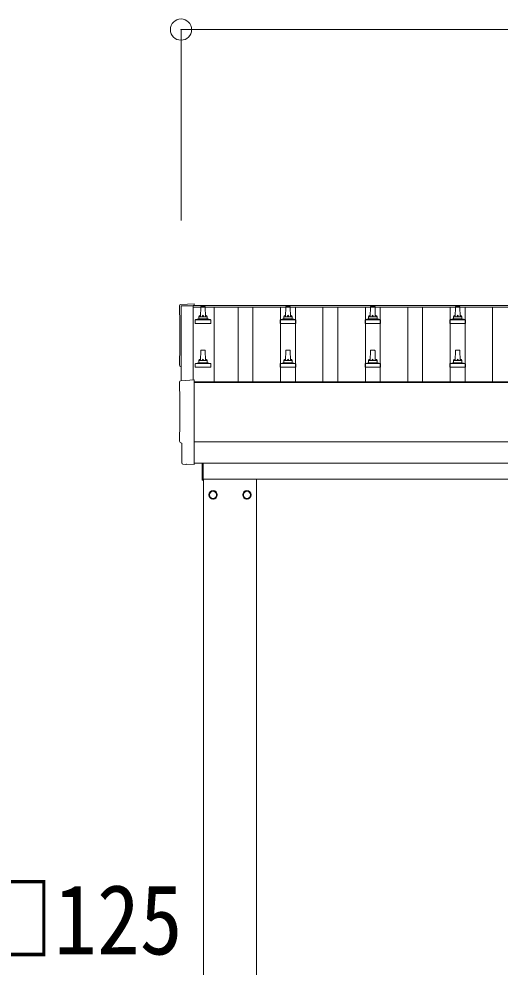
# Model space of a CAD drawing. Units: millimetres at full size, sheet at 1:50; details may follow other scales. Extents: x -14053 to 14053, y -9700 to 9700.
# Drawn here: x -8882 to -7748, y -3135 to -902 of the extents above; entities that cross this region are included whole.
import ezdxf
from ezdxf.enums import TextEntityAlignment as Align

# ---------------------------------------------------------------- set-up
doc = ezdxf.new("R2010")
doc.units = ezdxf.units.MM
doc.header["$LTSCALE"] = 50
doc.header["$PDMODE"] = 32
doc.header["$PDSIZE"] = 50
for name, color, linetype, lineweight in [('0-2_TEXT1', 4, 'Continuous', 9), ('0-5_ELV2', 5, 'Continuous', 5), ('0-8_TABLE1', 6, 'Continuous', 9)]:
    doc.layers.add(name, color=color, linetype=linetype, lineweight=lineweight)
doc.styles.add('ＭＳ ゴシック', font='')
doc.styles.get('ＭＳ ゴシック').set_extended_font_data('MS Gothic')

msp = doc.modelspace()

# ---------------------------------------------------------------- linework, layer by layer
at = {"layer": '0-2_TEXT1'}
for p, q in [((-8470.7, -1577.16), (-8470.7, -1752.65)), ((-8470.7, -1577.16), (-3024.7, -1577.16)), ((-8470.7, -1580.75), (-3024.7, -1580.75)), ((-8500.27, -1754.19), (-8468.7, -1752.54)), ((-8468.7, -1752.54), (-8468.7, -1951.4)), ((-8468.7, -1756.77), (-3026.7, -1756.77)), ((-8468.7, -1758.66), (-3026.7, -1758.66)), ((-3026.7, -1898.55), (-8468.7, -1898.55)), ((-8488.34, -1951.4), (-8495.25, -1951.04)), ((-8468.7, -1948.37), (-3026.7, -1948.37)), ((-8449.7, -1988.77), (-8449.7, -1948.47)), ((-8447.7, -1948.47), (-8447.7, -1988.77)), ((-8447.7, -1986.27), (-3151.7, -1986.27)), ((-8446.7, -4841.27), (-8446.7, -1986.27)), ((-8321.7, -1986.27), (-8321.7, -4841.27)), ((-8447.7, -1988.77), (-8449.7, -1988.77)), ((-8415.61, -2023.02), (-8415.71, -2023.02)), ((-8415.61, -2023.52), (-8415.71, -2023.52)), ((-8352.8, -2023.02), (-8352.7, -2023.02)), ((-8352.8, -2023.52), (-8352.7, -2023.52))]:
    msp.add_line(p, q, dxfattribs=at)
for points in [[(-8500.27, -1574.76), (-8468.7, -1573.11), (-8468.7, -1577.16)], [(-8499.7, -1754.16), (-8499.7, -1578.13), (-8470.7, -1578.13)], [(-8498.09, -1948.05), (-8498.09, -1901.02), (-8498.69, -1901.02)], [(-8487.59, -1951.12), (-8486.93, -1950.49), (-8468.7, -1951.4)]]:
    msp.add_lwpolyline(points, dxfattribs=at)
for points in [[(-8424.2, -2013.46), (-8432.7, -2018.37), (-8432.7, -2028.18), (-8424.2, -2033.09), (-8415.7, -2028.18), (-8415.7, -2018.37)], [(-8344.2, -2013.46), (-8335.7, -2018.37), (-8335.7, -2028.18), (-8344.2, -2033.09), (-8352.7, -2028.18), (-8352.7, -2018.37)]]:
    msp.add_lwpolyline(points, close=True, dxfattribs=at)
for centre, radius in [((-8424.2, -2023.27), 10), ((-8424.2, -2023.27), 8.5), ((-8344.2, -2023.27), 10), ((-8344.2, -2023.27), 8.5)]:
    msp.add_circle(centre, radius, dxfattribs=at)
for centre, start, end in [((-8424.2, -2023.27), 171.25399, 188.74601), ((-8424.2, -2023.27), 111.25399, 128.74601), ((-8424.2, -2023.27), 231.25399, 248.74601), ((-8424.2, -2023.27), 51.25399, 68.74601), ((-8424.2, -2023.27), 291.25399, 308.74601), ((-8424.2, -2023.27), 1.66581, 8.74601), ((-8424.2, -2023.27), 351.25399, 358.33419), ((-8344.2, -2023.27), 171.25399, 178.33419), ((-8344.2, -2023.27), 181.66581, 188.74601), ((-8344.2, -2023.27), 111.25399, 128.74601), ((-8344.2, -2023.27), 231.25399, 248.74601), ((-8344.2, -2023.27), 51.25399, 68.74601), ((-8344.2, -2023.27), 291.25399, 308.74601), ((-8344.2, -2023.27), 351.25399, 8.74601)]:
    msp.add_arc(centre, 8.6, start, end, dxfattribs=at)
for centre, major_axis, ratio, start_param, end_param in [((-8500.12, -1577.76), (-3, 0), 0.99863, 4.7647489, 6.2979817), ((-13265.98, -1648.18), (4763.38, 0), 0.99863, 6.2686928, 6.2979817), ((-8498.69, -1717.18), (-4.41, 0), 0.99863, 6.2686928, 7.6252171), ((-8500.12, -1757.19), (-3, 0), 0.99863, 4.7647489, 6.2979817), ((-13265.98, -1827.62), (4763.38, 0), 0.99863, 6.2686928, 6.2979817), ((-8498.69, -1896.62), (-4.41, 0), 0.99863, 6.2686928, 7.8539816), ((-8495.09, -1948.04), (-2.18, -2.07), 0.9974, 5.5252311, 7.0411395), ((-8488.28, -1950.4), (-0.727, -0.69), 0.9974, 0.7579542, 1.5707963)]:
    msp.add_ellipse(centre, major_axis=major_axis, ratio=ratio, start_param=start_param, end_param=end_param, dxfattribs=at)
at = {"layer": '0-5_ELV2'}
for p, q in [((-8453.7, -1603.68), (-8452.98, -1580.16)), ((-8451.98, -1579.18), (-8443.43, -1579.18)), ((-8442.43, -1580.16), (-8441.7, -1603.68)), ((-8253.7, -1603.68), (-8252.98, -1580.16)), ((-8251.98, -1579.18), (-8243.43, -1579.18)), ((-8242.43, -1580.16), (-8241.7, -1603.68)), ((-8053.7, -1603.68), (-8052.98, -1580.16)), ((-8051.98, -1579.18), (-8043.43, -1579.18)), ((-8042.43, -1580.16), (-8041.7, -1603.68)), ((-7853.7, -1603.68), (-7852.98, -1580.16)), ((-7851.98, -1579.18), (-7843.43, -1579.18)), ((-7842.43, -1580.16), (-7841.7, -1603.68)), ((-8457.7, -1607.89), (-8457.7, -1603.68)), ((-8456.7, -1603.68), (-8438.7, -1603.68)), ((-8437.7, -1607.89), (-8437.7, -1603.68)), ((-8257.7, -1607.89), (-8257.7, -1603.68)), ((-8256.7, -1603.68), (-8238.7, -1603.68)), ((-8237.7, -1607.89), (-8237.7, -1603.68)), ((-8057.7, -1607.89), (-8057.7, -1603.68)), ((-8056.7, -1603.68), (-8038.7, -1603.68)), ((-8037.7, -1607.89), (-8037.7, -1603.68)), ((-7857.7, -1607.89), (-7857.7, -1603.68)), ((-7856.7, -1603.68), (-7838.7, -1603.68)), ((-7837.7, -1607.89), (-7837.7, -1603.68)), ((-8465.95, -1619.18), (-8465.95, -1611.47)), ((-8429.45, -1619.18), (-8465.95, -1619.18)), ((-8465.57, -1610.68), (-8429.84, -1610.68)), ((-8465.19, -1610.49), (-8458.47, -1608.87)), ((-8458.09, -1608.68), (-8437.32, -1608.68)), ((-8430.22, -1610.49), (-8436.94, -1608.87)), ((-8429.45, -1619.18), (-8429.45, -1611.47)), ((-8265.95, -1619.18), (-8265.95, -1611.47)), ((-8229.45, -1619.18), (-8265.95, -1619.18)), ((-8265.57, -1610.68), (-8229.84, -1610.68)), ((-8265.19, -1610.49), (-8258.47, -1608.87)), ((-8258.09, -1608.68), (-8237.32, -1608.68)), ((-8230.22, -1610.49), (-8236.94, -1608.87)), ((-8229.45, -1619.18), (-8229.45, -1611.47)), ((-8065.95, -1619.18), (-8065.95, -1611.47)), ((-8029.45, -1619.18), (-8065.95, -1619.18)), ((-8065.57, -1610.68), (-8029.84, -1610.68)), ((-8065.19, -1610.49), (-8058.47, -1608.87)), ((-8058.09, -1608.68), (-8037.32, -1608.68)), ((-8030.22, -1610.49), (-8036.94, -1608.87)), ((-8029.45, -1619.18), (-8029.45, -1611.47)), ((-7865.95, -1619.18), (-7865.95, -1611.47)), ((-7829.45, -1619.18), (-7865.95, -1619.18)), ((-7865.57, -1610.68), (-7829.84, -1610.68)), ((-7865.19, -1610.49), (-7858.47, -1608.87)), ((-7858.09, -1608.68), (-7837.32, -1608.68)), ((-7830.22, -1610.49), (-7836.94, -1608.87)), ((-7829.45, -1619.18), (-7829.45, -1611.47)), ((-8453.7, -1707.01), (-8452.98, -1683.49)), ((-8451.98, -1682.51), (-8443.43, -1682.51)), ((-8442.43, -1683.49), (-8441.7, -1707.01)), ((-8253.7, -1707.01), (-8252.98, -1683.49)), ((-8251.98, -1682.51), (-8243.43, -1682.51)), ((-8242.43, -1683.49), (-8241.7, -1707.01)), ((-8053.7, -1707.01), (-8052.98, -1683.49)), ((-8051.98, -1682.51), (-8043.43, -1682.51)), ((-8042.43, -1683.49), (-8041.7, -1707.01)), ((-7853.7, -1707.01), (-7852.98, -1683.49)), ((-7851.98, -1682.51), (-7843.43, -1682.51)), ((-7842.43, -1683.49), (-7841.7, -1707.01)), ((-8465.95, -1722.51), (-8465.95, -1714.8)), ((-8465.57, -1714.01), (-8429.84, -1714.01)), ((-8465.19, -1713.83), (-8458.47, -1712.2)), ((-8458.09, -1712.01), (-8437.32, -1712.01)), ((-8457.7, -1711.23), (-8457.7, -1707.01)), ((-8456.7, -1707.01), (-8438.7, -1707.01)), ((-8437.7, -1711.23), (-8437.7, -1707.01)), ((-8430.22, -1713.83), (-8436.94, -1712.2)), ((-8429.45, -1722.51), (-8429.45, -1714.8)), ((-8265.95, -1722.51), (-8265.95, -1714.8)), ((-8265.57, -1714.01), (-8229.84, -1714.01)), ((-8265.19, -1713.83), (-8258.47, -1712.2)), ((-8258.09, -1712.01), (-8237.32, -1712.01)), ((-8257.7, -1711.23), (-8257.7, -1707.01)), ((-8256.7, -1707.01), (-8238.7, -1707.01)), ((-8237.7, -1711.23), (-8237.7, -1707.01)), ((-8230.22, -1713.83), (-8236.94, -1712.2)), ((-8229.45, -1722.51), (-8229.45, -1714.8)), ((-8065.95, -1722.51), (-8065.95, -1714.8)), ((-8065.57, -1714.01), (-8029.84, -1714.01)), ((-8065.19, -1713.83), (-8058.47, -1712.2)), ((-8058.09, -1712.01), (-8037.32, -1712.01)), ((-8057.7, -1711.23), (-8057.7, -1707.01)), ((-8056.7, -1707.01), (-8038.7, -1707.01)), ((-8037.7, -1711.23), (-8037.7, -1707.01)), ((-8030.22, -1713.83), (-8036.94, -1712.2)), ((-8029.45, -1722.51), (-8029.45, -1714.8)), ((-7865.95, -1722.51), (-7865.95, -1714.8)), ((-7865.57, -1714.01), (-7829.84, -1714.01)), ((-7865.19, -1713.83), (-7858.47, -1712.2)), ((-7858.09, -1712.01), (-7837.32, -1712.01)), ((-7857.7, -1711.23), (-7857.7, -1707.01)), ((-7856.7, -1707.01), (-7838.7, -1707.01)), ((-7837.7, -1711.23), (-7837.7, -1707.01)), ((-7830.22, -1713.83), (-7836.94, -1712.2)), ((-7829.45, -1722.51), (-7829.45, -1714.8)), ((-8429.45, -1722.51), (-8465.95, -1722.51)), ((-8229.45, -1722.51), (-8265.95, -1722.51)), ((-8029.45, -1722.51), (-8065.95, -1722.51)), ((-7829.45, -1722.51), (-7865.95, -1722.51))]:
    msp.add_line(p, q, dxfattribs=at)
at = {"layer": '0-5_ELV2', "color": 4, "lineweight": 9}
for p, q in [((-8421.2, -1580.75), (-8421.2, -1756.77)), ((-8365.2, -1756.77), (-8365.2, -1580.75)), ((-8330.2, -1756.77), (-8330.2, -1580.75)), ((-8265.2, -1756.77), (-8265.2, -1580.75)), ((-8230.2, -1756.77), (-8230.2, -1580.75)), ((-8165.2, -1756.77), (-8165.2, -1580.75)), ((-8130.2, -1756.77), (-8130.2, -1580.75)), ((-8065.2, -1756.77), (-8065.2, -1580.75)), ((-8030.2, -1756.77), (-8030.2, -1580.75)), ((-7965.2, -1756.77), (-7965.2, -1580.75)), ((-7930.2, -1756.77), (-7930.2, -1580.75)), ((-7865.2, -1756.77), (-7865.2, -1580.75)), ((-7830.2, -1756.77), (-7830.2, -1580.75)), ((-7765.2, -1756.77), (-7765.2, -1580.75))]:
    msp.add_line(p, q, dxfattribs=at)
at = {"layer": '0-5_ELV2'}
for centre, radius, start, end in [((-8451.98, -1580.18), 1, 90, 178.60509), ((-8443.43, -1580.18), 1, 1.39491, 90), ((-8251.98, -1580.18), 1, 90, 178.60509), ((-8243.43, -1580.18), 1, 1.39491, 90), ((-8051.98, -1580.18), 1, 90, 178.60509), ((-8043.43, -1580.18), 1, 1.39491, 90), ((-7851.98, -1580.18), 1, 90, 178.60509), ((-7843.43, -1580.18), 1, 1.39491, 90), ((-8458.7, -1607.89), 1, 283.62699, 0), ((-8453.62, -1604.31), 4.13, 90, 171.17633), ((-8456.7, -1604.68), 1, 90, 180), ((-8444.37, -1603.68), 4.83, 133.60282, 180), ((-8451.04, -1603.68), 4.83, 0, 46.39718), ((-8441.79, -1604.31), 4.13, 8.82367, 90), ((-8438.7, -1604.68), 1, 0, 90), ((-8436.7, -1607.89), 1, 180, 256.37301), ((-8258.7, -1607.89), 1, 283.62699, 0), ((-8253.62, -1604.31), 4.13, 90, 171.17633), ((-8256.7, -1604.68), 1, 90, 180), ((-8244.37, -1603.68), 4.83, 133.60282, 180), ((-8251.04, -1603.68), 4.83, 0, 46.39718), ((-8241.79, -1604.31), 4.13, 8.82367, 90), ((-8238.7, -1604.68), 1, 0, 90), ((-8236.7, -1607.89), 1, 180, 256.37301), ((-8058.7, -1607.89), 1, 283.62699, 0), ((-8053.62, -1604.31), 4.13, 90, 171.17633), ((-8056.7, -1604.68), 1, 90, 180), ((-8044.37, -1603.68), 4.83, 133.60282, 180), ((-8051.04, -1603.68), 4.83, 0, 46.39718), ((-8041.79, -1604.31), 4.13, 8.82367, 90), ((-8038.7, -1604.68), 1, 0, 90), ((-8036.7, -1607.89), 1, 180, 256.37301), ((-7858.7, -1607.89), 1, 283.62699, 0), ((-7853.62, -1604.31), 4.13, 90, 171.17633), ((-7856.7, -1604.68), 1, 90, 180), ((-7844.37, -1603.68), 4.83, 133.60282, 180), ((-7851.04, -1603.68), 4.83, 0, 46.39718), ((-7841.79, -1604.31), 4.13, 8.82367, 90), ((-7838.7, -1604.68), 1, 0, 90), ((-7836.7, -1607.89), 1, 180, 256.37301), ((-8464.95, -1611.47), 1, 103.62699, 180), ((-8430.45, -1611.47), 1, 0, 76.37301), ((-8264.95, -1611.47), 1, 103.62699, 180), ((-8230.45, -1611.47), 1, 0, 76.37301), ((-8064.95, -1611.47), 1, 103.62699, 180), ((-8030.45, -1611.47), 1, 0, 76.37301), ((-7864.95, -1611.47), 1, 103.62699, 180), ((-7830.45, -1611.47), 1, 0, 76.37301), ((-8451.98, -1683.51), 1, 90, 178.60509), ((-8443.43, -1683.51), 1, 1.39491, 90), ((-8251.98, -1683.51), 1, 90, 178.60509), ((-8243.43, -1683.51), 1, 1.39491, 90), ((-8051.98, -1683.51), 1, 90, 178.60509), ((-8043.43, -1683.51), 1, 1.39491, 90), ((-7851.98, -1683.51), 1, 90, 178.60509), ((-7843.43, -1683.51), 1, 1.39491, 90), ((-8464.95, -1714.8), 1, 103.62699, 180), ((-8458.7, -1711.23), 1, 283.62699, 0), ((-8453.62, -1707.65), 4.13, 90, 171.17633), ((-8456.7, -1708.01), 1, 90, 180), ((-8444.37, -1707.01), 4.83, 133.60282, 180), ((-8451.04, -1707.01), 4.83, 0, 46.39718), ((-8441.79, -1707.65), 4.13, 8.82367, 90), ((-8438.7, -1708.01), 1, 0, 90), ((-8436.7, -1711.23), 1, 180, 256.37301), ((-8430.45, -1714.8), 1, 0, 76.37301), ((-8264.95, -1714.8), 1, 103.62699, 180), ((-8258.7, -1711.23), 1, 283.62699, 0), ((-8253.62, -1707.65), 4.13, 90, 171.17633), ((-8256.7, -1708.01), 1, 90, 180), ((-8244.37, -1707.01), 4.83, 133.60282, 180), ((-8251.04, -1707.01), 4.83, 0, 46.39718), ((-8241.79, -1707.65), 4.13, 8.82367, 90), ((-8238.7, -1708.01), 1, 0, 90), ((-8236.7, -1711.23), 1, 180, 256.37301), ((-8230.45, -1714.8), 1, 0, 76.37301), ((-8064.95, -1714.8), 1, 103.62699, 180), ((-8058.7, -1711.23), 1, 283.62699, 0), ((-8053.62, -1707.65), 4.13, 90, 171.17633), ((-8056.7, -1708.01), 1, 90, 180), ((-8044.37, -1707.01), 4.83, 133.60282, 180), ((-8051.04, -1707.01), 4.83, 0, 46.39718), ((-8041.79, -1707.65), 4.13, 8.82367, 90), ((-8038.7, -1708.01), 1, 0, 90), ((-8036.7, -1711.23), 1, 180, 256.37301), ((-8030.45, -1714.8), 1, 0, 76.37301), ((-7864.95, -1714.8), 1, 103.62699, 180), ((-7858.7, -1711.23), 1, 283.62699, 0), ((-7853.62, -1707.65), 4.13, 90, 171.17633), ((-7856.7, -1708.01), 1, 90, 180), ((-7844.37, -1707.01), 4.83, 133.60282, 180), ((-7851.04, -1707.01), 4.83, 0, 46.39718), ((-7841.79, -1707.65), 4.13, 8.82367, 90), ((-7838.7, -1708.01), 1, 0, 90), ((-7836.7, -1711.23), 1, 180, 256.37301), ((-7830.45, -1714.8), 1, 0, 76.37301)]:
    msp.add_arc(centre, radius, start, end, dxfattribs=at)
at = {"layer": '0-8_TABLE1'}
for p, q in [((-8499.7, -927.16), (-8499.7, -1377.16)), ((-2995.7, -927.16), (-8499.7, -927.16))]:
    msp.add_line(p, q, dxfattribs=at)
msp.add_point((-8499.7, -927.16), dxfattribs=at)

# ---------------------------------------------------------------- texts
at = {"layer": '0-8_TABLE1', "color": 7, "style": 'ＭＳ ゴシック', "width": 0.9}
msp.add_text('□125', height=165, dxfattribs=at).set_placement((-9001.53, -3155.24), align=Align.BOTTOM_LEFT)

doc.saveas('drawing.dxf')
